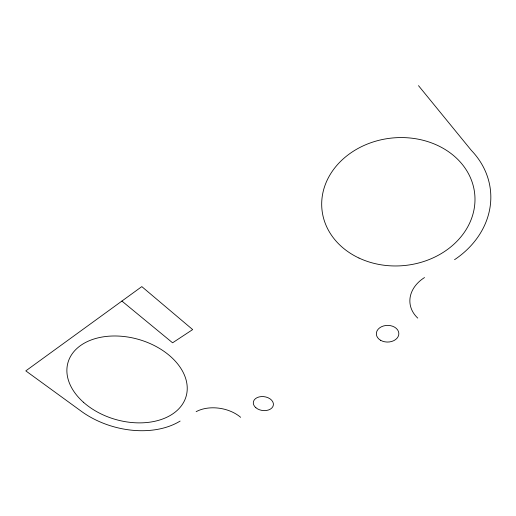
<?xml version="1.0" encoding="UTF-8"?>
<svg xmlns="http://www.w3.org/2000/svg" width="516" height="516" viewBox="0 0 516 516"><rect width="100%" height="100%" fill="white"/><g stroke="black" fill="none" stroke-linecap="round" stroke-linejoin="round"><path stroke-width="0.77" d="M121.911 301.067L172.589 342.805L192.668 329.582L141.81 286.612L25.8 370.875L82.308 411.994A73.756 50.026 15.9 0 0 180.116 421.075M418.489 85.643L471.353 150.395A92.209 76.974 -6 0 1 454.564 259.683M196.145 411.684A31.237 20.705 10.3 0 1 240.637 417.309M417.76 318.108A38.074 28.703 -5.8 0 1 424.513 277.556M255.865 407.724A10.127 6.972 8 0 0 272.932 406.46A10.127 6.972 8 0 0 261.257 396.585A10.127 6.972 8 0 0 255.865 407.724M380.589 340.276A11.249 8.333 -0.5 0 0 398.72 334.91A11.249 8.333 -0.5 0 0 383.465 325.983A11.249 8.333 -0.5 0 0 380.589 340.276M83.399 402.216A61.436 41.648 15.9 0 0 184.767 400.055A61.436 41.648 15.9 0 0 113.049 336A61.436 41.648 15.9 0 0 83.399 402.216M358.968 258.039A76.774 64.049 -5.9 0 0 474.984 200.376A76.774 64.049 -5.9 0 0 361.077 146.867A76.774 64.049 -5.9 0 0 358.968 258.039"/></g></svg>
